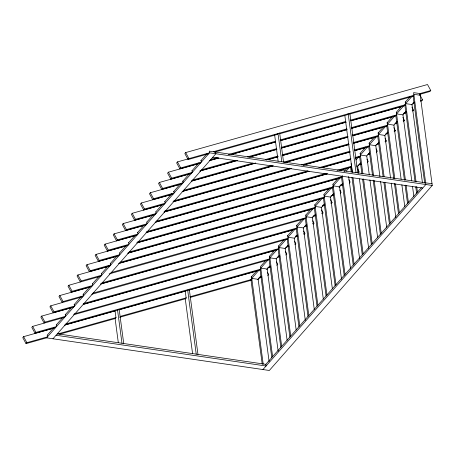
<?xml version="1.0" encoding="UTF-8"?>
<svg xmlns="http://www.w3.org/2000/svg" width="455" height="455" viewBox="0 0 455 455"><rect width="100%" height="100%" fill="white"/><g stroke="black" fill="none" stroke-linecap="round" stroke-linejoin="round"><path stroke-width="0.68" d="M52.973 328.391L23.597 336.66L22.75 337.621L26.015 343.639L46.581 337.849L269.326 370.478L432.25 185.441L419.993 93.571L413.612 92.638L425.869 184.502L262.945 369.54M64.684 317.289L32.652 326.383L31.799 327.344L35.069 333.356L55.635 327.566M71.759 307.643L41.701 316.1L40.853 317.067L44.118 323.078L44.965 322.112L65.531 316.327L65.31 314.65M82.787 296.728L50.75 305.823L49.902 306.784L53.172 312.795L73.733 307.011M89.18 287.276L59.804 295.54L58.957 296.506L62.221 302.518L63.069 301.551L83.635 295.767L83.413 294.089M100.891 276.168L68.853 285.262L68.005 286.223L71.27 292.235L91.836 286.451M107.283 266.715L77.907 274.979L77.06 275.946L80.325 281.958L81.172 280.991L101.738 275.207L101.516 273.529M117.015 256.239L86.956 264.702L86.109 265.663L89.373 271.675L109.939 265.891M126.069 245.962L96.011 254.419L95.158 255.386L98.428 261.397L118.994 255.608M135.118 235.684L105.059 244.142L104.212 245.103L107.477 251.12L128.043 245.33M143.484 225.595L114.108 233.864L113.261 234.825L116.531 240.837L137.091 235.047M153.221 215.124L123.163 223.581L122.315 224.548L125.58 230.56L146.146 224.77M162.27 204.841L132.212 213.304L131.364 214.265L134.629 220.277L155.195 214.493M170.642 194.757L141.266 203.021L140.419 203.988L143.683 210L164.249 204.21M179.691 184.474L150.315 192.744L149.468 193.705L152.732 199.717L173.298 193.932M189.428 174.003L159.369 182.461L158.516 183.428L161.787 189.439L182.353 183.649M198.477 163.72L168.418 172.183L167.571 173.145L170.835 179.156L191.401 173.372M188.398 158.829L177.467 161.9L176.62 162.867L179.89 168.879L200.45 163.089M419.817 94.344L429.929 91.5L430.777 90.534L427.507 84.522L185.674 152.584L184.827 153.551L188.091 159.563L208.657 153.773M26.015 343.639L26.868 342.672L47.428 336.882L47.206 335.21M35.069 333.356L35.917 332.395L56.483 326.605L56.261 324.933M53.172 312.795L54.02 311.834L74.586 306.044L74.358 304.372M71.27 292.235L72.123 291.274L92.689 285.484L92.462 283.812M89.373 271.675L90.226 270.714L110.787 264.924L110.565 263.252M98.428 261.397L99.275 260.436L119.841 254.646L119.619 252.969M107.477 251.12L108.324 250.153L128.89 244.363L128.668 242.691M116.531 240.837L117.379 239.876L137.945 234.086L137.717 232.414M125.58 230.56L126.427 229.593L146.993 223.809L146.772 222.131M134.629 220.277L135.482 219.316L156.048 213.526L155.82 211.854M143.683 210L144.531 209.033L165.097 203.249L164.875 201.571M152.732 199.717L153.585 198.755L174.146 192.965L173.924 191.293M161.787 189.439L162.634 188.472L183.2 182.688L182.978 181.01M170.835 179.156L171.683 178.195L192.249 172.405L192.027 170.733M179.89 168.879L180.737 167.918L201.303 162.128L201.076 160.45M188.091 159.563L188.939 158.602L209.505 152.812L432.25 185.441M47.297 335.108L53.872 327.64M56.221 324.978L62.324 318.045M65.139 314.843L71.714 307.381M74.063 304.714L81.104 296.711M82.981 294.578L89.555 287.116M92.371 283.914L98.945 276.452M101.294 273.785L108.335 265.783M110.212 263.65L116.787 256.188M119.602 252.986L126.177 245.524M128.526 242.856L135.095 235.389M137.444 232.721L144.019 225.259M146.834 222.057L153.409 214.595M155.758 211.928L162.327 204.46M164.676 201.792L171.717 193.796M173.6 191.663L180.169 184.195M182.518 181.534L189.559 173.531M191.908 170.864L198.949 162.867M200.831 160.734L206.934 153.801M46.581 337.849L209.505 152.812L209.283 151.134L432.028 183.763M52.962 338.782L215.886 153.744L215.664 152.072M277.175 134.492L278.022 133.525L281.787 161.758M347.336 114.745L348.183 113.778L356.037 172.633M251.16 277.14L256.791 270.742M265.714 260.607L260.55 266.476L272.625 356.623M269.468 256.341L275.104 249.943M278.392 246.212L284.022 239.813M287.31 236.082L292.946 229.684M296.233 225.947L302.336 219.014M305.623 215.283L311.726 208.35M314.541 205.154L320.178 198.755M323.932 194.49L329.568 188.086M332.855 184.355L338.492 177.956M344.122 171.558L346.938 168.356M355.389 158.761L356.333 157.692M360.087 153.426L365.723 147.028M369.005 143.297L374.169 137.427M377.929 133.161L383.565 126.763M386.847 123.032L392.955 116.099M396.237 112.368L401.407 106.498M405.16 102.233L409.853 96.904M251.382 278.813L258.895 270.281M260.772 268.149L268.285 259.617M269.696 258.019L277.203 249.488M278.614 247.884L286.127 239.353M295.045 229.223L288.004 237.22L294.345 238.198L305.316 320.394M296.927 227.09L304.435 218.559M305.845 216.961L313.358 208.424M315.235 206.291L322.276 198.295M331.672 187.631L324.159 196.162L330.552 197.083L341.517 279.273M332.611 186.561L341.062 176.967M346.227 171.097L349.514 167.366M356.083 159.898L358.904 156.702M360.309 155.104L367.822 146.567M369.233 144.969L376.274 136.972M378.15 134.839L385.664 126.308M395.054 115.638L387.541 124.175L393.911 125.119L397.209 121.377M396.464 114.04L403.505 106.043M405.382 103.911L411.957 96.443M257.763 279.751L261.051 276.014M266.681 269.616L269.969 265.885M276.071 258.952L279.359 255.221M284.995 248.822L288.282 245.091M294.385 238.158L297.2 234.956M303.309 228.023L306.59 224.292M312.227 217.894L315.514 214.163M321.15 207.759L324.432 204.028M330.54 197.095L333.822 193.364M338.992 187.5L342.274 183.763M357.3 166.701L360.587 162.97M366.69 156.037L369.505 152.835M375.614 145.907L378.896 142.17M384.532 135.772L387.819 132.041M402.846 114.978L406.133 111.242M411.764 104.843L414.113 102.176M267.853 275.576L268.7 274.61L267.392 272.204M276.902 265.293L277.755 264.332L276.447 261.926M285.956 255.016L286.804 254.049L285.495 251.643M295.005 244.733L295.852 243.772L294.55 241.366M304.059 234.456L304.907 233.489L303.599 231.083M313.108 224.173L313.956 223.212L312.653 220.806M322.163 213.895L323.01 212.929L321.378 209.926M331.212 203.612L332.059 202.651L330.427 199.643M340.26 193.335L341.113 192.368L339.805 189.968M349.315 183.052L350.162 182.091L348.854 179.685M358.364 172.775L359.211 171.814L357.909 169.408M367.418 162.498L368.266 161.531L366.958 159.125M376.467 152.215L377.314 151.253L376.012 148.848M385.522 141.937L386.369 140.97L385.061 138.565M394.57 131.654L395.418 130.693L393.785 127.684M403.619 121.377L404.472 120.41L402.834 117.407M412.674 111.094L413.521 110.133L411.889 107.124M419.635 94.441L422.57 99.85L421.722 100.817L420.375 101.198M265.538 364.665L421.421 187.631M213.344 151.731L413.965 95.266L413.112 96.232L349.503 114.137M419.993 93.571L430.777 90.534M214.368 152.169L277.686 134.344M279.74 133.77L348.138 114.518M210.597 159.512L217.422 157.589M228.342 154.518L275.423 141.266M280.2 139.924L345.709 121.485M350.486 120.143L405.758 104.582L404.91 105.549L350.879 120.757M413.14 102.506L414.488 102.13M420.551 100.424L422.57 99.85M209.294 160.604L218.866 157.908M231.18 154.444L275.639 141.932M280.428 140.584L346.09 122.105M412.964 103.279L414.312 102.904M209.408 160.649L218.286 158.147M231.953 154.302L275.673 141.994M280.456 140.652L346.039 122.196M350.822 120.848L401.373 106.618M201.548 169.789L234.985 160.382M247.264 156.924L276.612 148.666M281.383 147.323L346.892 128.884M351.67 127.542L396.709 114.865L395.861 115.826L351.402 128.338M404.085 112.789L406.11 112.22M412.173 110.514L413.521 110.133M200.24 170.881L237.174 160.49M248.805 157.214L276.845 149.325M281.634 147.977L346.613 129.686M403.238 113.75L405.934 112.994M199.671 171.12L237.248 160.547M250.227 156.89L276.868 149.394M281.651 148.046L347.233 129.59M351.334 128.435L392.324 116.901M192.493 180.072L252.548 163.169M265.51 159.523L277.795 156.065M282.572 154.717L348.081 136.284M352.176 135.129L387.66 125.142L386.807 126.109L352.608 135.732M395.708 122.878L397.056 122.497M403.124 120.791L404.472 120.41M191.191 181.164L255.482 163.066M266.431 159.989L278.056 156.713M282.163 155.559L347.825 137.08M394.86 123.84L396.879 123.271M191.305 181.204L255.522 163.135M268.501 159.477L278.068 156.787M282.163 155.633L347.745 137.177M352.528 135.829L382.587 127.372M183.445 190.349L271.47 165.575M283.755 162.117L348.581 143.877M353.359 142.529L378.605 135.425L377.758 136.386L353.819 143.126M385.982 133.349L388.007 132.78M394.07 131.074L395.418 130.693M182.136 191.441L273.108 165.842M284.739 162.566L349.03 144.474M385.812 134.123L387.831 133.554M182.256 191.487L273.114 165.916M286.093 162.264L348.945 144.571M353.723 143.228L374.22 137.461M173.708 200.82L289.716 168.174M301.318 164.909L349.764 151.27M354.542 149.928L369.557 145.702L368.709 146.669L354.343 150.707M377.604 143.439L378.952 143.058M385.021 141.351L386.369 140.97M173.088 201.724L290.734 168.612M303.047 165.148L350.236 151.868M376.086 144.593L378.782 143.831M173.201 201.764L291.388 168.504M303.684 165.046L350.14 151.97M354.923 150.622L365.166 147.738M164.659 211.103L307.961 170.773M318.875 167.696L350.953 158.67M355.725 157.328L360.502 155.985L359.655 156.947L355.554 158.101M368.556 153.716L369.904 153.341M164.039 212.002L309.042 171.194M321.349 167.724L350.765 159.449M367.708 154.683L369.727 154.114M164.153 212.047L308.979 171.285M321.958 167.633L350.651 159.557M156.292 221.193L325.524 173.56M337.121 170.295L351.453 166.263L350.606 167.23L339.658 170.306M359.501 163.999L360.849 163.618M155.667 222.091L327.35 173.77M357.983 165.148L361.35 164.204M155.098 222.324L327.253 173.873M340.232 170.221L347.068 168.299M146.555 231.663L342.399 176.546L341.551 177.507L146.618 232.368M146.049 232.607L338.014 178.576M137.507 241.941L333.35 186.823L332.503 187.784L136.881 242.839M340.727 184.747L342.751 184.178M339.879 185.708L342.575 184.952M137 242.885L328.965 188.859M129.135 252.03L324.301 197.1L323.448 198.067L127.832 253.122M332.349 194.837L333.697 194.456M330.83 195.991L333.521 195.229M127.946 253.168L319.911 199.136M120.086 262.308L315.247 207.383L314.399 208.344L118.778 263.399M322.623 205.307L324.648 204.739M330.711 203.032L332.059 202.651M322.453 206.081L324.472 205.512M118.897 263.445L310.862 209.419M111.031 272.59L306.198 217.661L305.351 218.627L109.16 273.916M313.575 215.585L315.594 215.016M321.662 213.31L323.01 212.929M312.727 216.552L315.423 215.789M101.983 282.868L297.143 227.944L296.296 228.905L100.68 283.96M305.197 225.674L306.545 225.299M312.608 223.593L313.956 223.212M304.349 226.641L306.369 226.072M100.794 284.005L292.076 230.167M92.934 293.151L288.095 238.221L287.247 239.188L91.739 294.283M295.471 236.145L297.49 235.576M303.559 233.87L304.907 233.489M295.295 236.918L297.32 236.35M83.197 303.622L279.04 248.504L278.193 249.465L83.259 304.327M287.094 246.235L288.442 245.859M285.569 247.389L288.942 246.439M83.373 304.372L274.655 250.54M74.148 313.899L269.991 258.781L269.144 259.748L73.522 314.803M278.045 256.518L279.393 256.137M277.192 257.479L279.888 256.722M65.776 323.988L260.942 269.064L260.089 270.025L65.156 324.887M268.99 266.795L270.338 266.414M267.472 267.95L270.162 267.193M64.587 325.126L115.143 310.896M119.238 309.741L185.504 291.092M188.922 290.131L256.552 271.095M57.41 334.078L116.093 317.562M120.188 316.407L186.379 297.78M189.792 296.819L251.888 279.342L251.041 280.303L190.167 297.439M259.265 277.266L261.289 276.697M59.525 334.203L115.61 318.42M119.716 317.266L186.061 298.594M258.417 278.227L261.113 277.47M413.834 94.31L420.215 95.249M405.632 103.626L412.014 104.559L422.416 182.54M396.584 113.909L402.959 114.842L411.775 180.88M378.48 134.47L384.862 135.402L390.578 178.258M369.426 144.747L375.807 145.68L379.931 176.591M360.377 155.024L366.758 155.963L369.289 174.93M356.43 166.052L357.704 166.24L358.642 173.264M212.775 157.282L422.758 188.04M333.225 185.868L339.601 186.8L350.572 268.996M315.122 206.428L321.503 207.361L332.372 288.851M306.067 216.705L312.448 217.638L323.323 299.134M297.018 226.988L303.4 227.921L314.274 309.411M278.915 247.543L285.296 248.481L296.171 329.972M269.866 257.826L276.242 258.758L287.116 340.255M260.812 268.103L267.193 269.041L278.159 351.237M251.763 278.386L258.144 279.319L269.11 361.515M57.256 333.782L265.834 364.336L266.056 366.008L56.073 335.25M185.674 152.584L188.939 158.602M177.467 161.9L180.737 167.918M168.418 172.183L171.683 178.195M159.369 182.461L162.634 188.472M150.315 192.744L153.585 198.755M141.266 203.021L144.531 209.033M132.212 213.304L135.482 219.316M123.163 223.581L126.427 229.593M114.108 233.864L117.379 239.876M105.059 244.142L108.324 250.153M96.011 254.419L99.275 260.436M86.956 264.702L90.226 270.714M77.907 274.979L81.172 280.991M68.853 285.262L72.123 291.274M59.804 295.54L63.069 301.551M50.75 305.823L54.02 311.834M41.701 316.1L44.965 322.112M32.652 326.383L35.917 332.395M23.597 336.66L26.868 342.672M413.077 95.977L424.703 183.092M405.411 101.954L416.035 181.608M416.695 186.527L417.445 192.146M404.785 104.593L415 181.164M415.751 186.789L416.592 193.108M412.526 186.499L413.834 196.332M396.356 112.231L405.394 179.947M406.144 185.566L408.391 202.424M395.827 115.576L404.45 180.208M405.104 185.122L407.543 203.391M393.911 125.119L401.128 179.213M401.879 184.838L404.785 206.615M387.307 122.514L394.747 178.28M395.497 183.9L399.342 212.707M386.773 125.853L393.802 178.542M394.462 183.462L398.495 213.668M391.232 183.172L395.827 217.598M378.253 132.792L384.105 176.62M384.85 182.239L390.288 222.984M377.724 136.13L383.161 176.881M383.912 182.5L389.44 223.951M380.59 181.511L386.682 227.176M369.204 143.075L373.549 175.658M374.209 180.578L381.239 233.267M368.675 146.413L372.514 175.215M373.174 180.135L380.391 234.228M369.943 179.844L377.633 237.453M360.155 153.352L362.908 173.992M363.562 178.912L372.184 243.544M359.621 156.691L361.873 173.554M362.624 179.173L371.337 244.506M359.393 178.889L368.675 248.436M349.832 113.318L357.778 172.889M344.845 115.581L352.363 171.939M351.101 163.629L352.261 172.331M353.012 177.95L363.135 253.822M350.572 166.974L351.226 171.888M351.977 177.513L362.288 254.789M348.655 176.523L359.621 258.719M342.274 175.585L354.087 264.105M341.517 177.251L353.234 265.066M332.997 184.19L345.032 274.382M332.468 187.534L344.185 275.349M323.949 194.473L335.983 284.665M323.414 197.811L335.136 285.626M314.894 204.75L326.929 294.942M314.268 207.389L326.081 295.909M305.845 215.033L317.88 305.225M305.316 218.372L317.033 306.187M296.796 225.31L308.826 315.503M296.262 228.649L307.978 316.47M279.666 133.065L283.528 162.014M274.587 134.617L278.119 161.11M287.742 235.593L299.777 325.786M287.213 238.932L298.929 326.747M278.693 245.871L290.728 336.063M278.159 249.209L289.875 337.024M269.639 256.148L281.673 346.34M269.11 259.492L280.826 347.307M260.055 269.769L271.777 357.584M251.535 276.708L263.195 364.091M250.91 279.347L262.256 364.353M189.32 289.579L197.965 354.394M187.67 290.034L196.224 354.138M185.225 291.194L186.112 297.854L185.265 298.816L192.556 353.467M119.159 309.354L123.72 343.514M117.515 309.798L121.98 343.263M115.064 310.97L115.951 317.601L115.098 318.563L118.317 342.666"/></g></svg>
